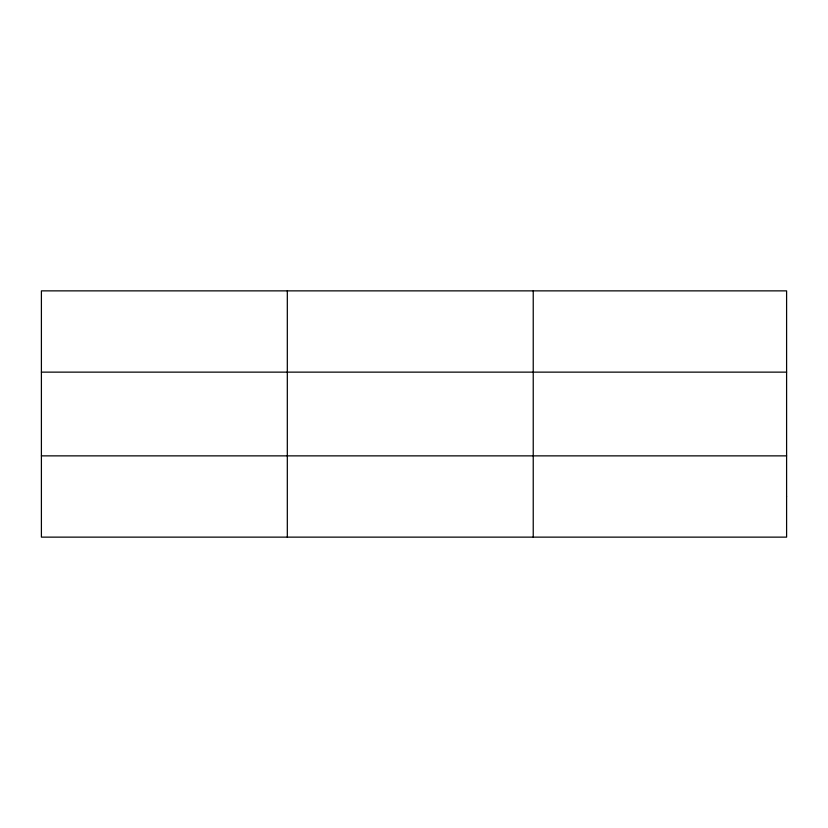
<?xml version="1.0" encoding="UTF-8"?>
<svg xmlns="http://www.w3.org/2000/svg" width="828" height="828" viewBox="0 0 828 828"><rect width="100%" height="100%" fill="white"/><g stroke="black" fill="none" stroke-linecap="round" stroke-linejoin="round"><path stroke-width="1.24" d="M287.316 290.866L287.316 537.134M533.232 290.866L533.232 537.134M41.4 372.134L786.6 372.134M41.4 455.866L786.6 455.866M786.6 496.5L786.6 537.134L41.4 537.134L41.4 290.866L786.6 290.866L786.6 496.5"/></g></svg>
